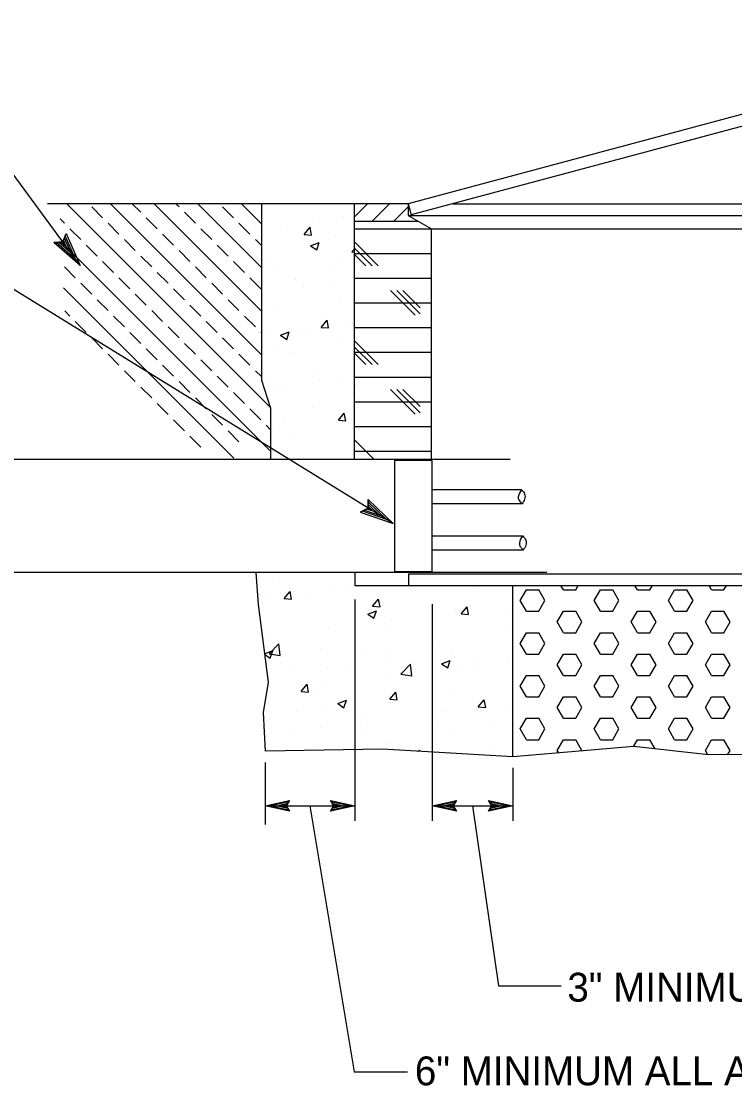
# Model space of a CAD drawing. Extents: x -894 to 866, y -472 to 714.
# Drawn here: x 106.3 to 279.6, y -180.3 to 78 of the extents above; entities that cross this region are included whole.
import ezdxf

# ---------------------------------------------------------------- set-up
doc = ezdxf.new("R2010")
doc.units = 0
for name, color, linetype in [('Default', 7, 'Continuous'), ('es_DETAIL', 7, 'Continuous'), ('es_DETAIL-anno', 7, 'Continuous')]:
    doc.layers.add(name, color=color, linetype=linetype)

msp = doc.modelspace()

# ---------------------------------------------------------------- linework, layer by layer
at = {"layer": 'Default'}
msp.add_line((165.52, -112.42), (186.65, -112.42), dxfattribs=at)
at = {"layer": 'es_DETAIL'}
for p, q in [((326.34, 67.47), (200.27, 33.69)), ((327.07, 64.75), (201, 30.97)), ((200.27, 33.69), (112.69, 33.69)), ((166.89, -15.86), (117.34, 33.69)), ((164.68, -3.04), (127.95, 33.69)), ((135.31, 31.62), (133.25, 33.69)), ((164.68, 7.57), (138.55, 33.69)), ((144.6, 32.95), (143.85, 33.69)), ((164.68, 18.16), (149.16, 33.69)), ((164.68, 28.76), (159.76, 33.69)), ((164.68, -9.23), (164.68, 33.69)), ((187.19, -28.33), (187.19, 33.69)), ((187.28, 30.58), (190.4, 33.69)), ((191.43, 29.41), (195.7, 33.69)), ((200.27, 33.69), (200.27, 30.88)), ((200.27, 33.69), (201, 30.97)), ((211.16, 33.69), (456.39, 33.69)), ((126.04, 30.3), (123.39, 32.95)), ((148.57, 28.97), (145.92, 31.62)), ((157.85, 30.3), (155.2, 32.95)), ((196.73, 29.41), (200.27, 32.96)), ((116.75, 28.97), (115.73, 30)), ((130.01, 26.32), (127.36, 28.97)), ((139.3, 27.65), (136.64, 30.3)), ((161.83, 26.32), (159.17, 28.97)), ((169.23, 28.54), (169.23, 28.54)), ((178.84, 29.1), (178.84, 29.1)), ((184.62, 30.65), (184.62, 30.65)), ((202.81, 29.41), (187.28, 29.41)), ((200.27, 30.88), (461.3, 30.88)), ((200.27, 30.88), (205.89, 27.64)), ((202.04, 29.41), (202.33, 29.71)), ((120.74, 25), (118.09, 27.65)), ((143.27, 23.67), (140.62, 26.32)), ((152.55, 25), (149.9, 27.65)), ((174.99, 26.26), (176.43, 27.98)), ((174.99, 26.26), (176.77, 26.1)), ((176.77, 26.1), (176.43, 27.98)), ((187.28, 27.64), (205.98, 27.64)), ((205.89, -28.33), (205.89, 27.64)), ((205.98, 27.64), (455.68, 27.64)), ((166.65, -26.22), (116.01, 24.42)), ((124.71, 21.01), (122.06, 23.67)), ((133.99, 22.35), (131.34, 25)), ((156.52, 21.01), (153.87, 23.67)), ((164.68, 23.46), (163.14, 25)), ((176.56, 23.52), (178.66, 24.33)), ((176.56, 23.52), (178.04, 22.51)), ((178.04, 22.51), (178.66, 24.33)), ((182.71, 25.68), (182.71, 25.68)), ((192.98, 18.64), (187.28, 24.34)), ((137.96, 18.36), (135.31, 21.01)), ((147.25, 19.69), (144.6, 22.35)), ((184.26, 20.67), (184.26, 20.67)), ((186.56, 22.06), (187.28, 22.83)), ((186.56, 22.06), (187.28, 21.95)), ((191.48, 18.64), (187.28, 22.84)), ((187.28, 21.64), (205.89, 21.64)), ((189.98, 18.64), (187.28, 21.34)), ((119.41, 15.71), (116.75, 18.36)), ((128.69, 17.04), (126.04, 19.69)), ((151.22, 15.71), (148.57, 18.36)), ((160.49, 17.04), (157.85, 19.69)), ((166.47, 19.43), (166.47, 19.43)), ((168.86, 18.55), (168.86, 18.55)), ((182.48, 18.76), (182.48, 18.76)), ((132.66, 13.06), (130.01, 15.71)), ((141.95, 14.39), (139.3, 17.04)), ((164.48, 13.06), (161.83, 15.71)), ((172.8, 15.6), (172.8, 15.6)), ((187.28, 15.64), (205.89, 15.64)), ((157.88, -28.05), (116.55, 13.28)), ((123.39, 11.74), (120.74, 14.39)), ((145.92, 10.42), (143.27, 13.06)), ((155.2, 11.74), (152.55, 14.39)), ((172.79, 15.4), (172.79, 15.4)), ((174.82, 13.85), (174.82, 13.85)), ((182.33, 14.85), (182.33, 14.85)), ((127.36, 7.77), (124.71, 10.42)), ((136.64, 9.09), (133.99, 11.74)), ((159.17, 7.77), (156.52, 10.42)), ((183.89, 10.69), (183.89, 10.69)), ((201.98, 6.64), (195.98, 12.64)), ((203.15, 6.97), (197.48, 12.64)), ((203.15, 8.47), (198.98, 12.64)), ((140.62, 5.12), (137.96, 7.77)), ((149.9, 6.44), (147.25, 9.09)), ((168.5, 8.57), (168.5, 8.57)), ((187.28, 9.64), (205.89, 9.64)), ((118.09, 6.44), (116.83, 7.7)), ((131.34, 3.79), (128.69, 6.44)), ((163.14, 3.79), (160.49, 6.44)), ((179.15, 3.7), (180.59, 5.43)), ((180.94, 3.55), (180.59, 5.43)), ((122.06, 2.47), (119.41, 5.12)), ((144.6, 1.14), (141.95, 3.79)), ((153.87, 2.47), (151.22, 5.12)), ((169.25, 1.77), (171.35, 2.59)), ((170.75, 0.76), (171.35, 2.59)), ((174.45, 3.01), (174.45, 3.01)), ((176.51, 3.51), (176.51, 3.51)), ((179.15, 3.7), (180.94, 3.55)), ((185.79, 4.51), (185.79, 4.51)), ((187.28, 3.64), (205.89, 3.64)), ((126.04, -1.52), (123.39, 1.14)), ((135.31, -0.18), (132.66, 2.47)), ((157.85, -1.52), (155.2, 1.14)), ((164.68, 2.26), (164.48, 2.47)), ((166.94, 2.02), (166.94, 2.02)), ((169.25, 1.77), (170.75, 0.76)), ((183.53, 0.7), (183.53, 0.7)), ((192.98, -5.35), (187.28, 0.34)), ((139.3, -4.17), (136.64, -1.52)), ((148.57, -2.83), (145.92, -0.18)), ((168.12, -1.41), (168.12, -1.41)), ((171.57, -2.3), (171.57, -2.3)), ((191.48, -5.35), (187.28, -1.16)), ((187.28, -2.35), (205.89, -2.35)), ((130.01, -5.49), (127.36, -2.83)), ((152.55, -6.82), (149.9, -4.17)), ((161.83, -5.49), (159.17, -2.83)), ((189.98, -5.35), (187.28, -2.66)), ((133.99, -9.47), (131.34, -6.82)), ((143.27, -8.14), (140.62, -5.49)), ((164.68, -8.34), (163.14, -6.82)), ((177.91, -7.32), (177.91, -7.32)), ((147.25, -12.12), (144.6, -9.47)), ((156.52, -10.79), (153.87, -8.14)), ((166.94, -16.01), (164.68, -9.23)), ((166.55, -8.82), (166.55, -8.82)), ((178.75, -8.88), (178.75, -8.88)), ((183.17, -9.29), (183.17, -9.29)), ((187.16, -10.3), (187.28, -10.25)), ((187.16, -10.3), (187.28, -10.38)), ((187.28, -8.35), (205.89, -8.35)), ((137.96, -13.44), (135.31, -10.79)), ((160.49, -14.77), (157.85, -12.12)), ((167.76, -11.4), (167.76, -11.4)), ((170.67, -11.82), (170.67, -11.82)), ((186.68, -12.49), (186.68, -12.49)), ((201.98, -17.35), (195.98, -11.35)), ((203.15, -17.03), (197.48, -11.35)), ((203.15, -15.53), (198.98, -11.35)), ((141.95, -17.42), (139.3, -14.77)), ((151.22, -16.09), (148.57, -13.44)), ((187.28, -14.35), (205.89, -14.35)), ((155.2, -20.07), (152.55, -17.42)), ((164.48, -18.74), (161.83, -16.09)), ((166.94, -28.33), (166.94, -16.01)), ((177, -15.84), (177, -15.84)), ((183.3, -18.85), (184.75, -17.13)), ((185.1, -19.02), (184.75, -17.13)), ((145.92, -21.39), (143.27, -18.74)), ((166.94, -21.21), (165.8, -20.07)), ((170.02, -19.15), (170.02, -19.15)), ((182.8, -19.27), (182.8, -19.27)), ((183.3, -18.85), (185.1, -19.02)), ((187.28, -20.35), (205.89, -20.35)), ((149.9, -25.38), (147.25, -22.73)), ((159.17, -24.04), (156.52, -21.39)), ((167.4, -21.38), (167.4, -21.38)), ((172.72, -22.38), (172.72, -22.38)), ((191.94, -28.31), (187.28, -23.65)), ((225.03, -28.33), (-58.31, -28.33)), ((187.28, -26.35), (205.89, -26.35)), ((227.79, -35.72), (206.1, -35.72)), ((227.92, -39.15), (206.1, -39.15)), ((228.05, -46.95), (206.1, -46.95)), ((228.19, -50.35), (206.12, -50.35)), ((233.91, -55.8), (-59.73, -55.8)), ((163.28, -55.8), (163.8, -63.53)), ((187.28, -55.8), (187.28, -58.92)), ((200.35, -56.09), (200.35, -58.91)), ((200.35, -56.09), (461.32, -56.09)), ((168.9, -58.31), (168.9, -58.31)), ((181.34, -59.21), (181.34, -59.21)), ((184.92, -58.98), (184.92, -58.98)), ((187.28, -58.92), (461.32, -58.92)), ((195.21, -58.99), (195.21, -58.99)), ((225.72, -100.55), (225.72, -58.92)), ((237.97, -60.01), (237.34, -58.92)), ((240.97, -60.01), (241.59, -58.92)), ((255.96, -60.01), (255.34, -58.92)), ((258.96, -60.01), (259.59, -58.92)), ((273.96, -60.01), (273.33, -58.92)), ((276.96, -60.01), (277.58, -58.92)), ((165.94, -61.32), (165.94, -61.32)), ((170.12, -62.1), (171.57, -60.37)), ((171.91, -62.25), (171.57, -60.37)), ((172.62, -60.36), (172.62, -60.36)), ((176.27, -61.49), (176.27, -61.49)), ((200.92, -59.66), (200.92, -59.66)), ((216.94, -60.33), (216.94, -60.33)), ((227.47, -62.6), (228.97, -60.01)), ((228.97, -60.01), (231.97, -60.01)), ((233.47, -62.6), (231.97, -60.01)), ((237.97, -60.01), (240.97, -60.01)), ((245.47, -62.6), (246.96, -60.01)), ((246.96, -60.01), (249.96, -60.01)), ((251.46, -62.6), (249.96, -60.01)), ((255.96, -60.01), (258.96, -60.01)), ((263.46, -62.6), (264.96, -60.01)), ((264.96, -60.01), (267.96, -60.01)), ((269.46, -62.6), (267.96, -60.01)), ((273.96, -60.01), (276.96, -60.01)), ((163.8, -63.53), (166.25, -82.44)), ((164.91, -62.99), (164.91, -62.99)), ((170.12, -62.1), (171.91, -62.25)), ((191.62, -63.97), (193.08, -62.25)), ((191.62, -63.97), (193.42, -64.14)), ((193.42, -64.14), (193.08, -62.25)), ((213.13, -65.85), (214.59, -64.14)), ((214.93, -66.01), (214.59, -64.14)), ((228.97, -65.21), (227.47, -62.6)), ((231.97, -65.21), (233.47, -62.6)), ((246.96, -65.21), (245.47, -62.6)), ((249.96, -65.21), (251.46, -62.6)), ((264.96, -65.21), (263.46, -62.6)), ((267.96, -65.21), (269.46, -62.6)), ((190.46, -65.88), (192.56, -65.06)), ((190.46, -65.88), (191.96, -66.87)), ((191.96, -66.87), (192.56, -65.06)), ((211.69, -65.02), (211.69, -65.02)), ((213.13, -65.85), (214.93, -66.01)), ((225.13, -65.84), (225.13, -65.84)), ((228.97, -65.21), (231.97, -65.21)), ((236.47, -67.8), (237.97, -65.21)), ((237.97, -65.21), (240.97, -65.21)), ((242.47, -67.8), (240.97, -65.21)), ((246.96, -65.21), (249.96, -65.21)), ((254.46, -67.8), (255.96, -65.21)), ((255.96, -65.21), (258.96, -65.21)), ((260.46, -67.8), (258.96, -65.21)), ((264.96, -65.21), (267.96, -65.21)), ((272.46, -67.8), (273.96, -65.21)), ((273.96, -65.21), (276.96, -65.21)), ((278.46, -67.8), (276.96, -65.21)), ((180.97, -69.19), (180.97, -69.19)), ((196.12, -67.27), (196.12, -67.27)), ((206.19, -68.34), (206.19, -68.34)), ((223.86, -69.24), (223.86, -69.24)), ((237.97, -70.4), (236.47, -67.8)), ((240.97, -70.4), (242.47, -67.8)), ((255.96, -70.4), (254.46, -67.8)), ((258.96, -70.4), (260.46, -67.8)), ((273.96, -70.4), (272.46, -67.8)), ((276.96, -70.4), (278.46, -67.8)), ((165.58, -71.3), (165.58, -71.3)), ((187.32, -70.82), (187.32, -70.82)), ((194.83, -69.84), (194.83, -69.84)), ((206.37, -72.25), (206.37, -72.25)), ((227.47, -72.99), (228.97, -70.4)), ((228.97, -70.4), (231.97, -70.4)), ((233.47, -72.99), (231.97, -70.4)), ((237.97, -70.4), (240.97, -70.4)), ((245.47, -72.99), (246.96, -70.4)), ((246.96, -70.4), (249.96, -70.4)), ((251.46, -72.99), (249.96, -70.4)), ((255.96, -70.4), (258.96, -70.4)), ((263.46, -72.99), (264.96, -70.4)), ((264.96, -70.4), (267.96, -70.4)), ((269.46, -72.99), (267.96, -70.4)), ((273.96, -70.4), (276.96, -70.4)), ((165.35, -75.51), (167.37, -74.74)), ((166.48, -75.51), (168.81, -73.07)), ((166.76, -76.55), (167.37, -74.74)), ((168.38, -73.31), (168.38, -73.31)), ((169.14, -75.92), (168.81, -73.07)), ((179.08, -74.31), (179.08, -74.31)), ((228.97, -75.59), (227.47, -72.99)), ((231.97, -75.59), (233.47, -72.99)), ((246.96, -75.59), (245.47, -72.99)), ((249.96, -75.59), (251.46, -72.99)), ((264.96, -75.59), (263.46, -72.99)), ((267.96, -75.59), (269.46, -72.99)), ((165.36, -75.61), (166.76, -76.55)), ((166.48, -75.51), (169.14, -75.92)), ((188.88, -75.25), (188.88, -75.25)), ((195.09, -74.98), (195.09, -74.98)), ((195.76, -77.25), (195.76, -77.25)), ((208.37, -77.95), (210.47, -77.14)), ((209.86, -78.95), (210.47, -77.14)), ((211.1, -75.67), (211.1, -75.67)), ((211.34, -75.01), (211.34, -75.01)), ((224.75, -76.69), (224.75, -76.69)), ((228.97, -75.59), (231.97, -75.59)), ((236.47, -78.18), (237.97, -75.59)), ((237.97, -75.59), (240.97, -75.59)), ((242.47, -78.18), (240.97, -75.59)), ((246.96, -75.59), (249.96, -75.59)), ((254.46, -78.18), (255.96, -75.59)), ((255.96, -75.59), (258.96, -75.59)), ((260.46, -78.18), (258.96, -75.59)), ((264.96, -75.59), (267.96, -75.59)), ((272.46, -78.18), (273.96, -75.59)), ((273.96, -75.59), (276.96, -75.59)), ((278.46, -78.18), (276.96, -75.59)), ((169.4, -77.66), (169.4, -77.66)), ((171.39, -78.24), (171.39, -78.24)), ((180.61, -79.17), (180.61, -79.17)), ((185.4, -78.34), (185.4, -78.34)), ((198.49, -80.48), (200.83, -78.04)), ((201.15, -80.88), (200.83, -78.04)), ((201.41, -79.01), (201.41, -79.01)), ((208.37, -77.95), (209.86, -78.95)), ((213.55, -78.83), (213.55, -78.83)), ((217.24, -77.67), (217.24, -77.67)), ((217.42, -79.7), (217.42, -79.7)), ((237.97, -80.79), (236.47, -78.18)), ((240.97, -80.79), (242.47, -78.18)), ((255.96, -80.79), (254.46, -78.18)), ((258.96, -80.79), (260.46, -78.18)), ((273.96, -80.79), (272.46, -78.18)), ((276.96, -80.79), (278.46, -78.18)), ((166.25, -82.44), (165.03, -89.77)), ((179.42, -82.65), (179.42, -82.65)), ((186.93, -81.66), (186.93, -81.66)), ((196.06, -81.83), (196.06, -81.83)), ((198.29, -80.16), (198.29, -80.16)), ((198.49, -80.48), (201.15, -80.88)), ((227.47, -83.38), (228.97, -80.79)), ((228.97, -80.79), (231.97, -80.79)), ((233.47, -83.38), (231.97, -80.79)), ((237.97, -80.79), (240.97, -80.79)), ((245.47, -83.38), (246.96, -80.79)), ((246.96, -80.79), (249.96, -80.79)), ((251.46, -83.38), (249.96, -80.79)), ((255.96, -80.79), (258.96, -80.79)), ((263.46, -83.38), (264.96, -80.79)), ((264.96, -80.79), (267.96, -80.79)), ((269.46, -83.38), (267.96, -80.79)), ((273.96, -80.79), (276.96, -80.79)), ((174.28, -84.65), (175.73, -82.92)), ((174.28, -84.65), (176.07, -84.81)), ((176.07, -84.81), (175.72, -82.92)), ((178.57, -84.83), (178.57, -84.83)), ((195.79, -86.53), (197.24, -84.81)), ((197.59, -86.69), (197.24, -84.81)), ((210.98, -84.99), (210.98, -84.99)), ((228.97, -85.98), (227.47, -83.38)), ((231.97, -85.98), (233.47, -83.38)), ((246.96, -85.98), (245.47, -83.38)), ((249.96, -85.98), (251.46, -83.38)), ((264.96, -85.98), (263.46, -83.38)), ((267.96, -85.98), (269.46, -83.38)), ((183.17, -87.61), (185.27, -86.81)), ((183.17, -87.61), (184.65, -88.62)), ((184.65, -88.62), (185.27, -86.81)), ((195.39, -87.23), (195.39, -87.23)), ((195.79, -86.53), (197.59, -86.69)), ((217.3, -88.42), (218.75, -86.69)), ((219.1, -88.57), (218.75, -86.69)), ((228.97, -85.98), (231.97, -85.98)), ((236.47, -88.57), (237.97, -85.98)), ((237.97, -85.98), (240.97, -85.98)), ((242.47, -88.57), (240.97, -85.98)), ((246.96, -85.98), (249.96, -85.98)), ((254.46, -88.57), (255.96, -85.98)), ((255.96, -85.98), (258.96, -85.98)), ((260.46, -88.57), (258.96, -85.98)), ((264.96, -85.98), (267.96, -85.98)), ((272.46, -88.57), (273.96, -85.98)), ((273.96, -85.98), (276.96, -85.98)), ((278.46, -88.57), (276.96, -85.98)), ((165.03, -89.77), (165.52, -99.12)), ((173.11, -89.56), (173.11, -89.56)), ((180.24, -89.15), (180.24, -89.15)), ((189.12, -90.23), (189.12, -90.23)), ((209.34, -89.5), (209.34, -89.5)), ((216.85, -88.51), (216.85, -88.51)), ((217.3, -88.42), (219.1, -88.57)), ((225.01, -89.33), (225.01, -89.33)), ((237.97, -91.18), (236.47, -88.57)), ((240.97, -91.18), (242.47, -88.57)), ((255.96, -91.18), (254.46, -88.57)), ((258.96, -91.18), (260.46, -88.57)), ((273.96, -91.18), (272.46, -88.57)), ((276.96, -91.18), (278.46, -88.57)), ((190.4, -91.99), (190.4, -91.99)), ((205.13, -90.9), (205.13, -90.9)), ((207.52, -92.33), (207.52, -92.33)), ((221.14, -91.59), (221.14, -91.59)), ((227.47, -93.77), (228.97, -91.18)), ((228.97, -91.18), (231.97, -91.18)), ((233.47, -93.77), (231.97, -91.18)), ((237.97, -91.18), (240.97, -91.18)), ((245.47, -93.77), (246.96, -91.18)), ((246.96, -91.18), (249.96, -91.18)), ((251.46, -93.77), (249.96, -91.18)), ((255.96, -91.18), (258.96, -91.18)), ((263.46, -93.77), (264.96, -91.18)), ((264.96, -91.18), (267.96, -91.18)), ((269.46, -93.77), (267.96, -91.18)), ((273.96, -91.18), (276.96, -91.18)), ((171.54, -94.48), (171.54, -94.48)), ((179.05, -93.49), (179.05, -93.49)), ((190.03, -95.33), (190.03, -95.33)), ((210.6, -94.97), (210.6, -94.97)), ((228.97, -96.37), (227.47, -93.77)), ((231.97, -96.37), (233.47, -93.77)), ((246.96, -96.37), (245.47, -93.77)), ((249.96, -96.37), (251.46, -93.77)), ((264.96, -96.37), (263.46, -93.77)), ((267.96, -96.37), (269.46, -93.77)), ((195.03, -97.22), (195.03, -97.22)), ((255.07, -97.98), (225.71, -100.55)), ((228.97, -96.37), (231.97, -96.37)), ((236.47, -98.96), (237.97, -96.37)), ((237.97, -96.37), (240.97, -96.37)), ((242.47, -98.96), (240.97, -96.37)), ((246.96, -96.37), (249.96, -96.37)), ((255.03, -97.99), (255.96, -96.37)), ((273.18, -100.05), (255.07, -97.98)), ((255.96, -96.37), (258.96, -96.37)), ((260.23, -98.57), (258.96, -96.37)), ((264.96, -96.37), (267.96, -96.37)), ((272.46, -98.96), (273.96, -96.37)), ((273.96, -96.37), (276.96, -96.37)), ((278.46, -98.96), (276.96, -96.37)), ((194.04, -98.63), (165.52, -99.12)), ((172.54, -98.33), (172.54, -98.33)), ((225.71, -100.55), (194.04, -98.63)), ((202.52, -99.14), (203.17, -98.89)), ((203.07, -99.17), (203.17, -98.89)), ((220.32, -98.84), (220.32, -98.84)), ((236.82, -99.58), (236.47, -98.96)), ((242.39, -99.1), (242.47, -98.96)), ((273.08, -100.04), (272.46, -98.96)), ((307.09, -99.69), (273.18, -100.05)), ((277.86, -100.01), (278.46, -98.96))]:
    msp.add_line(p, q, dxfattribs=at)
msp.add_lwpolyline([(206.06, -28.59), (196.93, -28.59), (196.93, -55.58), (206.06, -55.58)], close=True, dxfattribs=at)
for points in [[(227.79, -35.72), (227, -37.44), (227.1, -38.16), (227.48, -38.61), (227.92, -39.15)], [(227.79, -35.72), (228.55, -36.77), (228.55, -37.98), (227.92, -39.15)], [(228.08, -46.92), (227.28, -48.63), (227.39, -49.36), (227.76, -49.81), (228.2, -50.35)], [(228.08, -46.92), (228.84, -47.97), (228.84, -49.17), (228.2, -50.35)]]:
    msp.add_spline(points, degree=3, dxfattribs=at)
at = {"layer": 'es_DETAIL-anno'}
for p, q in [((120.61, 18.72), (76.91, 77.98)), ((196.63, -43.93), (48.87, 47.06)), ((187.28, -62.31), (187.28, -116.06)), ((206.06, -63.49), (206.06, -116.06)), ((165.52, -101.91), (165.52, -116.96)), ((225.72, -103.22), (225.72, -116.06)), ((165.52, -112.42), (187.28, -112.42)), ((206.06, -112.42), (225.72, -112.42))]:
    msp.add_line(p, q, dxfattribs=at)
for points in [[(117.18, 26.47), (120.61, 18.72), (114.22, 24.29), (114.79, 24.34), (119.46, 20.26), (116.96, 25.95), (116.74, 25.42), (118.35, 21.79), (115.36, 24.4), (115.93, 24.45), (117.22, 23.32), (116.52, 24.9), (116.35, 24.49), (114.22, 24.29), (116.35, 24.49)], [(188.62, -41.17), (196.63, -43.93), (190.55, -38.04), (190.55, -38.61), (195, -42.92), (189.13, -40.91), (189.63, -40.64), (193.39, -41.94), (190.54, -39.18), (190.54, -39.75), (191.77, -40.94), (190.14, -40.38), (190.53, -40.18), (190.55, -38.04), (190.53, -40.18)], [(171.42, -113.74), (165.52, -112.42), (171.42, -111.11), (171.21, -111.46), (166.89, -112.41), (171.21, -113.39), (171.01, -113.04), (168.24, -112.42), (171, -111.8), (170.79, -112.15), (169.6, -112.42), (170.8, -112.69), (170.64, -112.42), (171.42, -111.11), (170.64, -112.42)], [(181.38, -111.1), (187.28, -112.42), (181.38, -113.73), (181.59, -113.38), (185.91, -112.42), (181.59, -111.45), (181.79, -111.8), (184.56, -112.41), (181.8, -113.03), (182.01, -112.68), (183.2, -112.41), (182, -112.15), (182.16, -112.42), (181.38, -113.73), (182.16, -112.42)], [(211.97, -113.74), (206.06, -112.42), (211.97, -111.11), (211.76, -111.46), (207.43, -112.41), (211.76, -113.39), (211.55, -113.04), (208.78, -112.42), (211.55, -111.8), (211.34, -112.15), (210.14, -112.42), (211.34, -112.69), (211.18, -112.42), (211.97, -111.11), (211.18, -112.42)], [(219.81, -111.1), (225.72, -112.42), (219.81, -113.73), (220.02, -113.38), (224.35, -112.42), (220.02, -111.45), (220.23, -111.8), (223, -112.41), (220.23, -113.03), (220.44, -112.68), (221.64, -112.41), (220.44, -112.15), (220.6, -112.42), (219.81, -113.73), (220.6, -112.42)]]:
    msp.add_lwpolyline(points, close=True, dxfattribs=at)
for points in [[(176.4, -112.42), (187.17, -176.94), (200.1, -176.94)], [(215.89, -112.42), (222.22, -156.14), (237.46, -156.14)]]:
    msp.add_lwpolyline(points, dxfattribs=at)

# ---------------------------------------------------------------- texts
for s, p in [('3" MINIMUM ALL AROUND', (238.93, -159.93)), ('6" MINIMUM ALL AROUND', (201.89, -180.24))]:
    msp.add_text(s, height=7, dxfattribs=at).set_placement(p)

doc.saveas('drawing.dxf')
